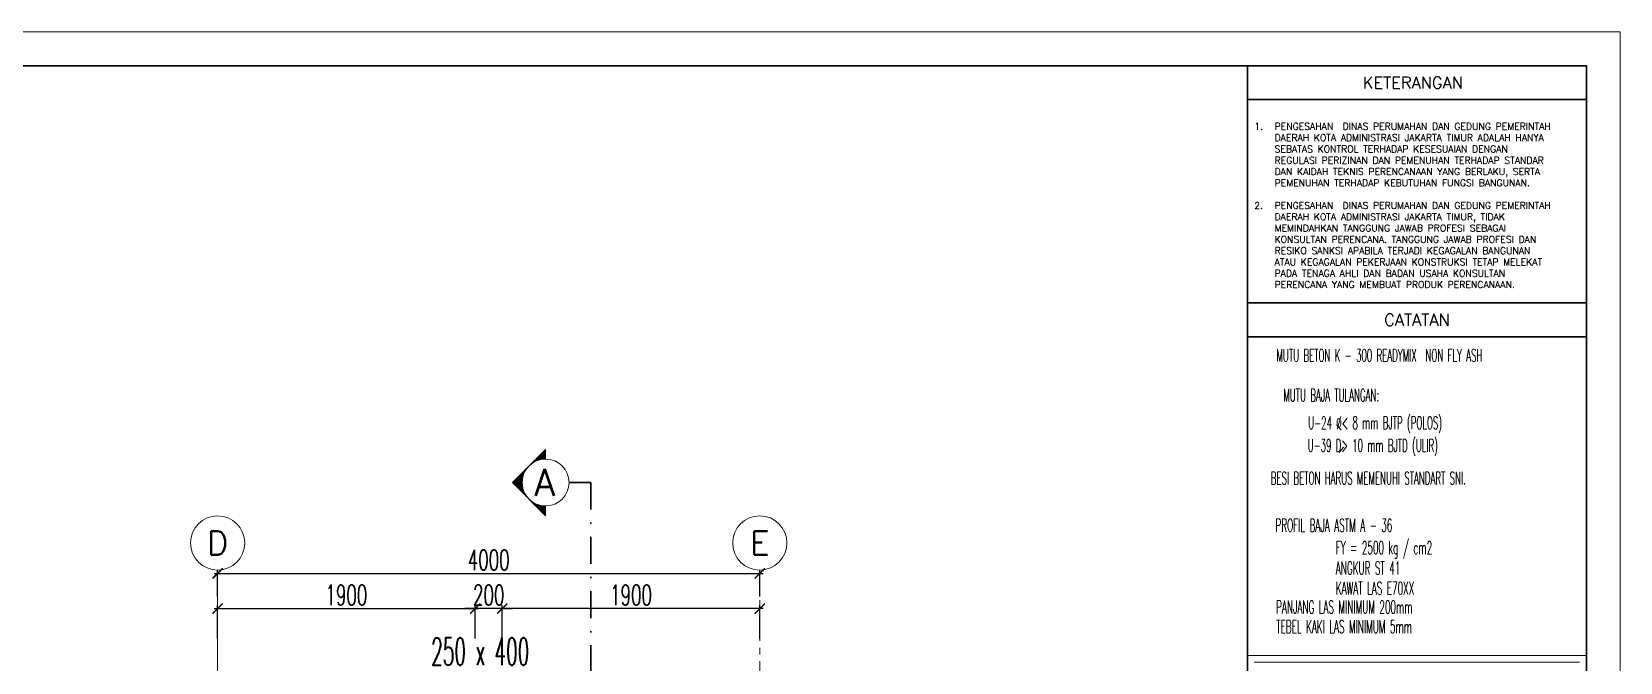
# Model space of a CAD drawing. Header units: inches. Extents: x 266054 to 836293, y -258454 to -102650.
# Drawn here: x 462767 to 486206, y -240230 to -230930 of the extents above; entities that cross this region are included whole.
import ezdxf
from ezdxf.enums import TextEntityAlignment as Align

# ---------------------------------------------------------------- set-up
doc = ezdxf.new("R2010")
doc.units = ezdxf.units.IN
doc.header["$LTSCALE"] = 800
doc.header["$MEASUREMENT"] = 0
for name, pattern in [('ACAD_ISO10W100', [18, 12, -3, 0, -3]), ('CENTER2', [1.125, 0.75, -0.125, 0.125, -0.125]), ('DASHDOT', [1, 0.5, -0.25, 0, -0.25])]:
    doc.linetypes.add(name, pattern=pattern)
for name, color, linetype, lineweight in [('A-----SYP', 6, 'Continuous', 9), ('arsir', 8, 'Continuous', 0), ('AS', 8, 'CENTER2', 5), ('GRS KOP', 1, 'Continuous', 35), ('kop', 7, 'Continuous', 20), ('NOT', 7, 'Continuous', 15), ('pemotong', 2, 'ACAD_ISO10W100', 30)]:
    doc.layers.add(name, color=color, linetype=linetype, lineweight=lineweight)
for name, color, linetype in [('LOGO', 7, 'Continuous'), ('NOTASI', 230, 'Continuous'), ('TEXT', 4, 'Continuous')]:
    doc.layers.add(name, color=color, linetype=linetype)
doc.styles.add('BARU', font='arial.ttf')
doc.styles.add('DICK STYLE 100', font='romans.shx', dxfattribs={"width": 0.6, "height": 300})
doc.styles.add('ROMANS', font='romans.shx', dxfattribs={"width": 0.8, "height": 0.25})
doc.styles.add('S', font='SIMPLEX', dxfattribs={"width": 1.1})
doc.styles.get("Standard").update_dxf_attribs({"font": 'romans.shx'})
doc.styles.add('tahoma', font='romans.shx')
doc.dimstyles.new('50', dxfattribs={"dimtxt": 200, "dimasz": 150, "dimexe": 50, "dimexo": 50, "dimgap": 50, "dimtad": 1, "dimdec": 0, "dimlfac": 0.5, "dimrnd": 1, "dimtxsty": 'DICK STYLE 100', "dimblk": 'ARCHTICK', "dimcen": 100, "dimdle": 50, "dimclrd": 18, "dimclre": 18, "dimclrt": 7, "dimadec": 0, "dimazin": 2, "dimtfac": 1, "dimtdec": 0, "dimtix": 1, "dimtmove": 0, "dimatfit": 3, "dimfxl": 0, "dimarcsym": 0})

# ---------------------------------------------------------------- blocks, each defined once
blk = doc.blocks.new('_ArchTick')
at = {"layer": 'LOGO', "color": 0, "const_width": 0.15}
blk.add_lwpolyline([(-0.5, -0.5), (0.5, 0.5)], dxfattribs=at)
blk = doc.blocks.new('*D561')
at = {"layer": 'arsir', "color": 18, "lineweight": -2}
for p, q in [((465459.8172424157, -238920.336813843), (473559.8172424157, -238920.336813843)), ((465509.8172424157, -239258.8472487686), (465509.8172424157, -238870.336813843)), ((473509.8172424158, -239258.8472487686), (473509.8172424158, -238870.336813843))]:
    blk.add_line(p, q, dxfattribs=at)
at = {"layer": 'Defpoints', "color": 0}
for p in [(473509.8172424158, -238920.336813843), (465509.8172424157, -239308.8472487686), (473509.8172424158, -239308.8472487686)]:
    blk.add_point(p, dxfattribs=at)
at = {"layer": 'arsir', "color": 18, "lineweight": -2, "xscale": 150, "yscale": 150, "zscale": 150, "rotation": 180}
blk.add_blockref('_ArchTick', (465509.8172424157, -238920.336813843), dxfattribs=at)
at = {"layer": 'arsir', "color": 18, "lineweight": -2, "xscale": 150, "yscale": 150, "zscale": 150}
blk.add_blockref('_ArchTick', (473509.8172424158, -238920.336813843), dxfattribs=at)
at = {"layer": 'arsir', "color": 7, "insert": (469509.8172424158, -238720.336813843), "char_height": 300, "attachment_point": 5, "style": 'DICK STYLE 100'}
blk.add_mtext('4000', dxfattribs=at)
blk = doc.blocks.new('NAV')
blk.add_circle((0, -0.4000000000000005), 0.4)
at = {"style": 'S', "width": 0.75, "flags": 4}
blk.add_attdef('AV', text='', height=0.3, dxfattribs=at).set_placement((0, -0.4000000000000005), align=Align.MIDDLE)
blk = doc.blocks.new('*D562')
at = {"layer": 'arsir', "color": 18, "lineweight": -2}
for p, q in [((465459.817242416, -239439.2955617936), (469359.8172424158, -239439.2955617936)), ((465509.817242416, -239881.8345052443), (465509.817242416, -239389.2955617936)), ((469309.8172424157, -239881.8345052443), (469309.8172424157, -239389.2955617936))]:
    blk.add_line(p, q, dxfattribs=at)
at = {"layer": 'Defpoints', "color": 0}
for p in [(469309.8172424157, -239439.2955617936), (465509.817242416, -239931.8345052443), (469309.8172424157, -239931.8345052443)]:
    blk.add_point(p, dxfattribs=at)
at = {"layer": 'arsir', "color": 18, "lineweight": -2, "xscale": 150, "yscale": 150, "zscale": 150, "rotation": 180}
blk.add_blockref('_ArchTick', (465509.817242416, -239439.2955617936), dxfattribs=at)
at = {"layer": 'arsir', "color": 18, "lineweight": -2, "xscale": 150, "yscale": 150, "zscale": 150}
blk.add_blockref('_ArchTick', (469309.8172424157, -239439.2955617936), dxfattribs=at)
at = {"layer": 'arsir', "color": 7, "insert": (467409.8172424158, -239239.2955617936), "char_height": 300, "attachment_point": 5, "style": 'DICK STYLE 100'}
blk.add_mtext('1900', dxfattribs=at)
blk = doc.blocks.new('*D563')
at = {"layer": 'arsir', "color": 18, "lineweight": -2}
for p, q in [((473559.8172424154, -239439.2955617936), (469659.8172424157, -239439.2955617936)), ((469709.8172424158, -239881.8345052443), (469709.8172424158, -239389.2955617936)), ((473509.8172424154, -239881.8345052444), (473509.8172424154, -239389.2955617936))]:
    blk.add_line(p, q, dxfattribs=at)
at = {"layer": 'Defpoints', "color": 0}
for p in [(469709.8172424158, -239439.2955617936), (469709.8172424158, -239931.8345052443), (473509.8172424154, -239931.8345052444)]:
    blk.add_point(p, dxfattribs=at)
at = {"layer": 'arsir', "color": 18, "lineweight": -2, "xscale": 150, "yscale": 150, "zscale": 150, "rotation": 180}
blk.add_blockref('_ArchTick', (469709.8172424158, -239439.2955617936), dxfattribs=at)
at = {"layer": 'arsir', "color": 18, "lineweight": -2, "xscale": 150, "yscale": 150, "zscale": 150}
blk.add_blockref('_ArchTick', (473509.8172424154, -239439.2955617936), dxfattribs=at)
at = {"layer": 'arsir', "color": 7, "insert": (471609.8172424156, -239239.2955617936), "char_height": 300, "attachment_point": 5, "style": 'DICK STYLE 100'}
blk.add_mtext('1900', dxfattribs=at)
blk = doc.blocks.new('*D564')
at = {"layer": 'arsir', "color": 18, "lineweight": -2}
for p, q in [((469309.8172424157, -239439.2955617936), (469159.8172424157, -239439.2955617936)), ((469309.8172424157, -239881.8345052443), (469309.8172424157, -239389.2955617936)), ((469709.8172423859, -239439.2955617936), (469309.8172424157, -239439.2955617936)), ((469709.8172423859, -239881.8345052443), (469709.8172423859, -239389.2955617936)), ((469709.8172423859, -239439.2955617936), (469859.8172423859, -239439.2955617936))]:
    blk.add_line(p, q, dxfattribs=at)
at = {"layer": 'Defpoints', "color": 0}
for p in [(469309.8172424157, -239439.2955617936), (469309.8172424157, -239931.8345052443), (469709.8172423859, -239931.8345052443)]:
    blk.add_point(p, dxfattribs=at)
at = {"layer": 'arsir', "color": 18, "lineweight": -2, "xscale": 150, "yscale": 150, "zscale": 150}
blk.add_blockref('_ArchTick', (469309.8172424157, -239439.2955617936), dxfattribs=at)
at = {"layer": 'arsir', "color": 18, "lineweight": -2, "xscale": 150, "yscale": 150, "zscale": 150, "rotation": 180}
blk.add_blockref('_ArchTick', (469709.8172423859, -239439.2955617936), dxfattribs=at)
at = {"layer": 'arsir', "color": 7, "insert": (469509.817242401, -239239.2955617936), "char_height": 300, "attachment_point": 5, "style": 'DICK STYLE 100'}
blk.add_mtext('200', dxfattribs=at)
blk = doc.blocks.new('Section - M_Sec_1-roof dak0')
at = {"layer": 'A-----SYP'}
h = blk.add_hatch(color=256, dxfattribs=at)
edge = h.paths.add_edge_path(flags=0)
edge.add_line((-6.000003239999927, 8.485285956290472), (-10.2426462181452, 4.242642978145325))
edge.add_arc((-6.000003239999997, -3.2e-15), 6.000003240000003, 90, 134.9999999999996, ccw=False)
edge.add_line((-6.000003239999952, 6.000003240000003), (-6.000003239999929, 8.485285956290472))
h = blk.add_hatch(color=256, dxfattribs=at)
edge = h.paths.add_edge_path(flags=0)
edge.add_line((-6.000003239999934, 8.485285956290468), (-6.000003239999954, 6.000003240000003))
edge.add_arc((-6.000003240000012, 1.1e-15), 6.000003240000009, 45.00000000000051, 90.00000000000023, ccw=False)
edge.add_line((-1.757360261854736, 4.242642978145251), (-6.000003239999932, 8.485285956290468))
h = blk.add_hatch(color=256, dxfattribs=at)
edge = h.paths.add_edge_path(flags=0)
edge.add_line((-14.48528919629048, 1.443e-13), (-12.00000648000001, 1.021e-13))
edge.add_arc((-6.000003240000009, 8e-16), 6.000003239999996, 135.0000000000001, 179.9999999999998, ccw=False)
edge.add_line((-10.24264621814522, 4.242642978145306), (-14.48528919629048, 1.447730824111204e-13))
h = blk.add_hatch(color=256, dxfattribs=at)
edge = h.paths.add_edge_path(flags=0)
edge.add_line((2.485282716290464, 0), (-1.757360261854719, 4.242642978145232))
edge.add_arc((-6.000003240000003, 1.6e-15), 6.000003240000005, 0, 45.000000000000114, ccw=False)
edge.add_line((0, 0), (2.485282716290464, 0))
at = {"layer": 'A-----SYP', "lineweight": 18}
for p, q in [((-6.000003239999997, 8.485285956290562), (-14.48528919629046, -2.1e-15)), ((-6.000003239999927, 8.485285956290475), (-10.2426462181452, 4.242642978145327)), ((-6.000003239999997, 8.485285956290562), (2.485282716290472, -7.4e-15)), ((-6.000003239999952, 6.000003240000003), (-6.00000323999993, 8.485285956290472)), ((-6.000003239999934, 8.485285956290472), (-6.000003239999955, 6.000003240000003)), ((-1.757360261854736, 4.242642978145252), (-6.000003239999933, 8.485285956290472)), ((-10.24264621814522, 4.242642978145307), (-14.48528919629048, 1.443e-13)), ((2.485282716290464, 0), (-1.757360261854719, 4.242642978145234)), ((-14.48528919629048, 1.443e-13), (-12.00000648000001, 1.021e-13)), ((0, 0), (2.485282716290464, 0)), ((-12.00000648, -4e-16), (-14.48528919629045, -4e-16)), ((-1.1e-15, -8.8e-15), (2.485282716290472, -8.8e-15))]:
    blk.add_line(p, q, dxfattribs=at)
for centre, radius, start, end in [((-6.000003240000003, 1.7e-15), 6.000003240000009, 359.9999999999996, 179.9999999999998), ((-6.000003240000009, 8e-16), 6.000003239999996, 134.9999999999997, 179.9999999999994), ((-6.000003239999997, -3.2e-15), 6.000003240000003, 89.99999999999962, 134.9999999999992), ((-6.000003240000012, 1.1e-15), 6.000003240000009, 45.00000000000022, 89.9999999999999), ((-6.000003240000003, 1.6e-15), 6.000003240000005, 359.9999999999996, 44.99999999999971), ((-6.000003240000003, 1.95e-14), 6.000003240000009, 179.9999999999998, 359.9999999999991)]:
    blk.add_arc(centre, radius, start, end, dxfattribs=at)
blk = doc.blocks.new('kop')
at = {"layer": 'GRS KOP'}
for p, q in [((73, 1), (73, 54)), ((83, 1), (83, 54)), ((73, 53), (83, 53)), ((73, 47), (83, 47)), ((73, 46), (83, 46))]:
    blk.add_line(p, q, dxfattribs=at)
blk.add_lwpolyline([(1, 54), (83, 54), (83, 1), (1, 1)], close=True, dxfattribs=at)
at = {"layer": 'kop', "color": 7}
for q in [(0, 55.00000000000017), (84, 0), (84, 0)]:
    blk.add_line((84, 55.00000000000017), q, dxfattribs=at)
at = {"layer": 'kop'}
for p, q in [((83.00000000001454, 36.59999999994762), (72.99999999999999, 36.59999999995489)), ((82.80000000000291, 36.39999999995779), (73.19999999999708, 36.39999999995779))]:
    blk.add_line(p, q, dxfattribs=at)
at = {"layer": 'TEXT'}
for p, q in [((75.62318546065805, 43.40294033796609), (75.76017587661987, 43.25381576497794)), ((75.83454329795926, 42.74490832321457), (75.69969468998445, 42.58893145557597))]:
    blk.add_line(p, q, dxfattribs=at)
at = {"layer": 'kop'}
for s, p in [('KETERANGAN ', (78, 53.5)), ('CATATAN', (78, 46.5))]:
    blk.add_text(s, height=0.3499999999999999, dxfattribs=at).set_placement(p, align=Align.MIDDLE)
at = {"layer": 'kop', "insert": (73.19999999999708, 49.87489306747739), "char_height": 0.2, "width": 9.600000000010542, "attachment_point": 4}
blk.add_mtext('\\pi-0.6,l0.6,t0.6;1.^IPENGESAHAN  DINAS PERUMAHAN DAN GEDUNG PEMERINTAH DAERAH KOTA ADMINISTRASI JAKARTA TIMUR ADALAH HANYA SEBATAS KONTROL TERHADAP KESESUAIAN DENGAN REGULASI PERIZINAN DAN PEMENUHAN TERHADAP STANDAR DAN KAIDAH TEKNIS PERENCANAAN YANG BERLAKU, SERTA PEMENUHAN TERHADAP KEBUTUHAN FUNGSI BANGUNAN.\\P\\P2.^IPENGESAHAN  DINAS PERUMAHAN DAN GEDUNG PEMERINTAH DAERAH KOTA ADMINISTRASI JAKARTA TIMUR, TIDAK MEMINDAHKAN TANGGUNG JAWAB PROFESI SEBAGAI KONSULTAN PERENCANA. TANGGUNG JAWAB PROFESI DAN RESIKO SANKSI APABILA TERJADI KEGAGALAN BANGUNAN ATAU KEGAGALAN PEKERJAAN KONSTRUKSI TETAP MELEKAT PADA TENAGA AHLI DAN BADAN USAHA KONSULTAN PERENCANA YANG MEMBUAT PRODUK PERENCANAAN.', dxfattribs=at)
at = {"layer": 'kop', "style": 'BARU', "flags": 4}
for p, height in [((73.79999999999714, 5.399999999992657), 0.3500000000000012), ((80.30348371280252, 5.381560126415407), 0.2500000000000009), ((73.79999999999714, 4.899999999992659), 0.3500000000000012), ((80.30348371280252, 4.881560126415408), 0.2500000000000009), ((73.79999999999714, 4.399999999992659), 0.3500000000000012), ((80.30348371280252, 4.381560126415408), 0.2500000000000009)]:
    blk.add_attdef('-', p, '', height=height, dxfattribs=at)
at = {"layer": 'kop', "flags": 4}
for tag, p in [('AR-00', (78.0569556422622, 2.647698724276621)), ('00', (81.23754618094216, 2.647099872606105))]:
    blk.add_attdef(tag, text='', height=0.3499740475000009, dxfattribs=at).set_placement(p, align=Align.MIDDLE)
at = {"layer": 'TEXT', "style": 'ROMANS', "width": 0.5}
for s, height, p in [('MUTU BETON K - 300 READYMIX  NON FLY ASH', 0.3716268528201436, (73.85430087836485, 45.26788098491451)), (' BESI BETON HARUS MEMENUHI STANDART SNI.', 0.3716268528201436, (73.55955703232345, 41.64613693190992)), ('PROFIL BAJA ASTM A - 36 ', 0.3813772203016227, (73.82649367820403, 40.2510100823031)), ('FY = 2500 kg / cm2', 0.3813772203016227, (75.60652151983118, 39.591805601388)), ('ANGKUR ST 41', 0.3813772203016227, (75.60652151983118, 38.98985660682965)), ('KAWAT LAS E70XX', 0.3813772203016227, (75.60652151983118, 38.39315339819135)), ('PANJANG LAS MINIMUM 200mm', 0.3813772203016227, (73.8450655147133, 37.83970449897818)), ('TEBEL KAKI LAS MINIMUM 5mm', 0.3813772203016227, (73.8450655147133, 37.26004319516426))]:
    blk.add_text(s, height=height, dxfattribs=at).set_placement(p)
for s, p in [('MUTU BAJA TULANGAN:', (75.47028117050186, 44.27808599252928)), ('U-24 %%C< 8 mm BJTP (POLOS)', (76.766954365848, 43.43692857012611)), ('U-39 D> 10 mm BJTD (ULIR)', (76.6993034281987, 42.76963058225461))]:
    blk.add_text(s, height=0.3716268528201436, dxfattribs=at).set_placement(p, align=Align.MIDDLE)

msp = doc.modelspace()

# ---------------------------------------------------------------- linework, layer by layer
at = {"layer": 'AS'}
for points in [[(465509.8172424157, -238870.336813843), (465509.8172424157, -249816.3164315851)], [(473509.8172424158, -249816.3164315851), (473509.8172424158, -238870.336813843)]]:
    msp.add_lwpolyline(points, dxfattribs=at)
at = {"layer": 'pemotong', "linetype": 'DASHDOT'}
msp.add_lwpolyline([(470694.7045543225, -237579.3430499919), (471017.0259755471, -237579.3430499919), (471017.0251907291, -251224.7773700102), (470694.7037695082, -251224.7773700106)], dxfattribs=at)

# ---------------------------------------------------------------- block references
at = {"layer": 'A-----SYP', "color": 1, "lineweight": 18, "xscale": -57.59999999962746, "yscale": 57.59999999962746, "zscale": 57.59999999962746, "rotation": 90}
msp.add_blockref('Section - M_Sec_1-roof dak0', (470349.1043676989, -237924.9432366132), dxfattribs=at)
at = {"layer": 'kop', "xscale": 500, "yscale": 500, "zscale": 500}
msp.add_blockref('kop', (444206.2341235916, -258429.9515901998), dxfattribs=at)
at = {"layer": 'NOT'}
ref = msp.add_blockref('NAV', (465509.8172424157, -238070.336813843), dxfattribs=dict(at, xscale=1000, yscale=1000, zscale=1000))
ref.add_attrib('AV', 'D', dxfattribs={"layer": '0', "height": 350, "flags": 4}).set_placement((465509.8172424157, -238470.336813843), align=Align.MIDDLE)
ref = msp.add_blockref('NAV', (473509.8172424158, -238070.336813843), dxfattribs=dict(at, xscale=1000, yscale=1000, zscale=1000))
ref.add_attrib('AV', 'E', dxfattribs={"layer": '0', "height": 350, "flags": 4}).set_placement((473509.8172424158, -238470.336813843), align=Align.MIDDLE)

# ---------------------------------------------------------------- texts
at = {"layer": 'NOTASI', "insert": (470335.3840660056, -237576.8227657655), "char_height": 400, "attachment_point": 5, "style": 'tahoma'}
msp.add_mtext('A', dxfattribs=at)
at = {"layer": 'TEXT', "style": 'ROMANS', "width": 0.5}
msp.add_text('250 x 400', height=400, dxfattribs=at).set_placement((468660.1411237162, -240272.2857513211))

# ---------------------------------------------------------------- dimensions: what is measured, and where the dimension line sits
at = {"layer": 'arsir'}
dim = msp.add_linear_dim(base=(473509.8172424158, -238920.336813843), p1=(465509.8172424157, -239308.8472487686), p2=(473509.8172424158, -239308.8472487686), dimstyle='50', override={"dimfxl": 0.1}, dxfattribs=at)
dim.commit()
dim.dimension.update_dxf_attribs({"geometry": '*D561', "text_midpoint": (469509.8172424158, -238920.336813843), "dimtype": 160})
dim = msp.add_linear_dim(base=(469309.8172424157, -239439.2955617936), p1=(465509.817242416, -239931.8345052443), p2=(469309.8172424157, -239931.8345052443), dimstyle='50', override={"dimfxl": 0.1}, dxfattribs=at)
dim.commit()
dim.dimension.update_dxf_attribs({"geometry": '*D562', "text_midpoint": (467409.8172424158, -239239.2955617936)})
for base, p1, p2, picture, middle in [((469309.8172424157, -239439.2955617936), (469709.8172423859, -239931.8345052443), (469309.8172424157, -239931.8345052443), '*D564', (469509.817242401, -239239.2955617936)), ((469709.8172424158, -239439.2955617936), (473509.8172424154, -239931.8345052444), (469709.8172424158, -239931.8345052443), '*D563', (471609.8172424156, -239239.2955617936))]:
    dim = msp.add_linear_dim(base=base, p1=p1, p2=p2, angle=180, dimstyle='50', override={"dimfxl": 0.1}, dxfattribs=at)
    dim.commit()
    dim.dimension.update_dxf_attribs({"geometry": picture, "text_midpoint": middle})

doc.saveas('drawing.dxf')
